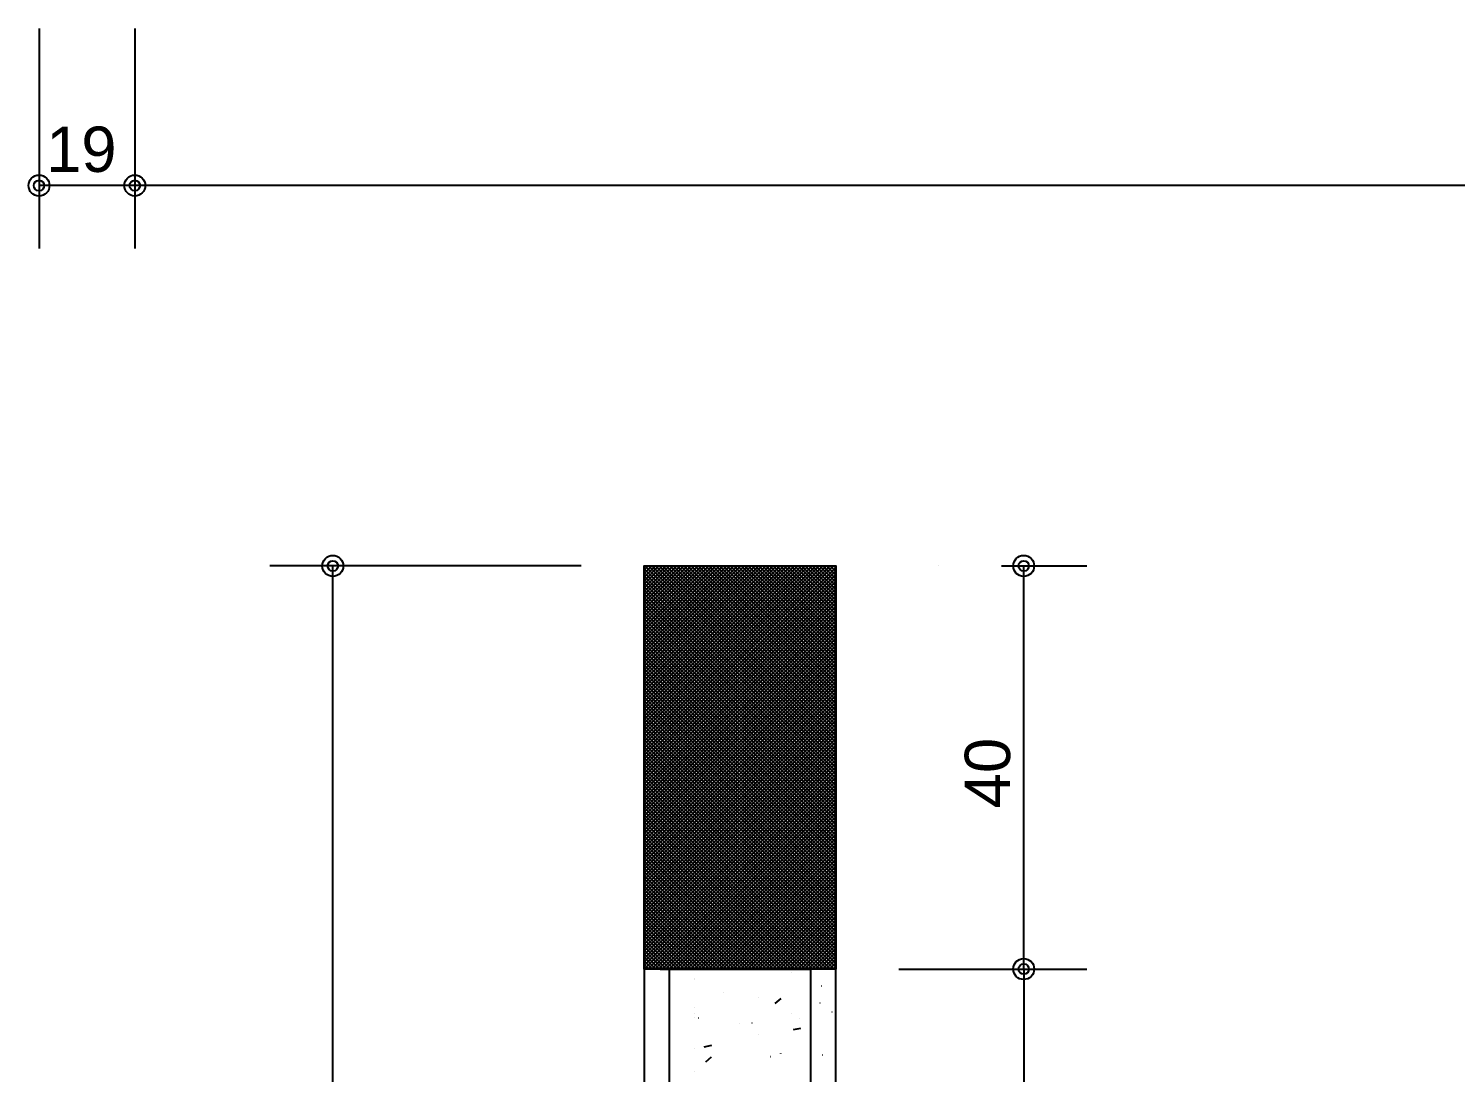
# Model space of a CAD drawing. Extents: x 0 to 119, y 0 to 84.
# Drawn here: x 43.04 to 48.7, y 9.23 to 13.38 of the extents above; entities that cross this region are included whole.
import ezdxf

# ---------------------------------------------------------------- set-up
doc = ezdxf.new("R2010")
doc.units = 0
doc.header["$MEASUREMENT"] = 0
for name, color, linetype in [('10', 252, 'CONTINUOUS'), ('29', 9, 'CONTINUOUS'), ('32', 250, 'CONTINUOUS'), ('6', 178, 'CONTINUOUS')]:
    doc.layers.add(name, color=color, linetype=linetype)
doc.styles.add('TQS_ARIAL', font='arial.ttf')

msp = doc.modelspace()

# ---------------------------------------------------------------- linework, layer by layer
at = {"layer": '10', "color": 252, "linetype": 'Continuous'}
msp.add_line((45.542421, 9.64285), (46.138972, 9.64285), dxfattribs=at)
msp.add_lwpolyline([(45.578972, 9.64285), (45.478972, 9.64285), (45.478972, 8.88285), (46.238972, 8.88285), (46.238972, 9.64285), (46.138972, 9.64285), (46.138972, 8.98285), (45.578972, 8.98285), (45.578972, 9.64285)], dxfattribs=at)
at = {"layer": '29', "color": 9, "linetype": 'Continuous'}
for p, q in [((45.478972, 10.491329), (46.230494, 11.24285)), ((45.478972, 10.505471), (46.216352, 11.24285)), ((45.478972, 10.519613), (46.20221, 11.24285)), ((45.478972, 10.533755), (46.188068, 11.24285)), ((45.478972, 10.547897), (46.173925, 11.24285)), ((45.478972, 10.56204), (46.159783, 11.24285)), ((45.478972, 10.576182), (46.145641, 11.24285)), ((45.478972, 10.590324), (46.131499, 11.24285)), ((45.478972, 10.604466), (46.117357, 11.24285)), ((45.478972, 10.618608), (46.103215, 11.24285)), ((45.478972, 10.63275), (46.089073, 11.24285)), ((45.478972, 10.646892), (46.07493, 11.24285)), ((45.478972, 10.661035), (46.060788, 11.24285)), ((45.478972, 10.675177), (46.046646, 11.24285)), ((45.478972, 10.689319), (46.032504, 11.24285)), ((45.478972, 10.703461), (46.018362, 11.24285)), ((45.478972, 10.717603), (46.00422, 11.24285)), ((45.478972, 10.731745), (45.990078, 11.24285)), ((45.478972, 10.745887), (45.975936, 11.24285)), ((45.478972, 10.760029), (45.961793, 11.24285)), ((45.478972, 10.774172), (45.947651, 11.24285)), ((45.478972, 10.788314), (45.933509, 11.24285)), ((45.478972, 10.802456), (45.919367, 11.24285)), ((45.478972, 10.816598), (45.905225, 11.24285)), ((45.478972, 10.83074), (45.891083, 11.24285)), ((45.478972, 10.844882), (45.876941, 11.24285)), ((45.478972, 10.859024), (45.862798, 11.24285)), ((45.478972, 10.873167), (45.848656, 11.24285)), ((45.478972, 10.887309), (45.834514, 11.24285)), ((45.478972, 10.901451), (45.820372, 11.24285)), ((45.478972, 10.915593), (45.80623, 11.24285)), ((45.478972, 10.929735), (45.792088, 11.24285)), ((45.478972, 10.943877), (45.777946, 11.24285)), ((45.478972, 10.958019), (45.763804, 11.24285)), ((45.478972, 10.972162), (45.749661, 11.24285)), ((45.478972, 10.986304), (45.735519, 11.24285)), ((45.478972, 11.000446), (45.721377, 11.24285)), ((45.478972, 11.014588), (45.707235, 11.24285)), ((45.478972, 11.02873), (45.693093, 11.24285)), ((45.478972, 11.042872), (45.678951, 11.24285)), ((45.478972, 11.057014), (45.664809, 11.24285)), ((45.478972, 11.071156), (45.650666, 11.24285)), ((45.478972, 11.085299), (45.636524, 11.24285)), ((45.478972, 11.099441), (45.622382, 11.24285)), ((45.478972, 11.113583), (45.60824, 11.24285)), ((45.478972, 11.127725), (45.594098, 11.24285)), ((45.478972, 11.141867), (45.579956, 11.24285)), ((45.478972, 11.156009), (45.565814, 11.24285)), ((45.478972, 11.170151), (45.551671, 11.24285)), ((45.478972, 11.184294), (45.537529, 11.24285)), ((45.478972, 11.198436), (45.523387, 11.24285)), ((45.478972, 11.212578), (45.509245, 11.24285)), ((45.478972, 11.22672), (45.495103, 11.24285)), ((45.478972, 11.240862), (45.480961, 11.24285)), ((45.478972, 10.477187), (46.238972, 11.237187)), ((45.478972, 11.230991), (46.238972, 10.470991)), ((45.478972, 10.463045), (46.238972, 11.223045)), ((45.478972, 11.216849), (46.238972, 10.456849)), ((45.481256, 11.24285), (46.238972, 10.485134)), ((45.495398, 11.24285), (46.238972, 10.499276)), ((45.50954, 11.24285), (46.238972, 10.513418)), ((45.523682, 11.24285), (46.238972, 10.52756)), ((45.537824, 11.24285), (46.238972, 10.541702)), ((45.551966, 11.24285), (46.238972, 10.555844)), ((45.566108, 11.24285), (46.238972, 10.569986)), ((45.58025, 11.24285), (46.238972, 10.584128)), ((45.594393, 11.24285), (46.238972, 10.598271)), ((45.608535, 11.24285), (46.238972, 10.612413)), ((45.622677, 11.24285), (46.238972, 10.626555)), ((45.636819, 11.24285), (46.238972, 10.640697)), ((45.650961, 11.24285), (46.238972, 10.654839)), ((45.665103, 11.24285), (46.238972, 10.668981)), ((45.679245, 11.24285), (46.238972, 10.683123)), ((45.693388, 11.24285), (46.238972, 10.697266)), ((45.70753, 11.24285), (46.238972, 10.711408)), ((45.721672, 11.24285), (46.238972, 10.72555)), ((45.735814, 11.24285), (46.238972, 10.739692)), ((45.749956, 11.24285), (46.238972, 10.753834)), ((45.764098, 11.24285), (46.238972, 10.767976)), ((45.77824, 11.24285), (46.238972, 10.782118)), ((45.792383, 11.24285), (46.238972, 10.796261)), ((45.806525, 11.24285), (46.238972, 10.810403)), ((45.820667, 11.24285), (46.238972, 10.824545)), ((45.834809, 11.24285), (46.238972, 10.838687)), ((45.848951, 11.24285), (46.238972, 10.852829)), ((45.863093, 11.24285), (46.238972, 10.866971)), ((45.877235, 11.24285), (46.238972, 10.881113)), ((45.891377, 11.24285), (46.238972, 10.895255)), ((45.90552, 11.24285), (46.238972, 10.909398)), ((45.919662, 11.24285), (46.238972, 10.92354)), ((45.933804, 11.24285), (46.238972, 10.937682)), ((45.947946, 11.24285), (46.238972, 10.951824)), ((45.962088, 11.24285), (46.238972, 10.965966)), ((45.97623, 11.24285), (46.238972, 10.980108)), ((45.990372, 11.24285), (46.238972, 10.99425)), ((46.004515, 11.24285), (46.238972, 11.008393)), ((46.018657, 11.24285), (46.238972, 11.022535)), ((46.032799, 11.24285), (46.238972, 11.036677)), ((46.046941, 11.24285), (46.238972, 11.050819)), ((46.061083, 11.24285), (46.238972, 11.064961)), ((46.075225, 11.24285), (46.238972, 11.079103)), ((46.089367, 11.24285), (46.238972, 11.093245)), ((46.10351, 11.24285), (46.238972, 11.107388)), ((46.117652, 11.24285), (46.238972, 11.12153)), ((46.131794, 11.24285), (46.238972, 11.135672)), ((46.145936, 11.24285), (46.238972, 11.149814)), ((46.160078, 11.24285), (46.238972, 11.163956)), ((46.17422, 11.24285), (46.238972, 11.178098)), ((46.188362, 11.24285), (46.238972, 11.19224)), ((46.202504, 11.24285), (46.238972, 11.206382)), ((46.216647, 11.24285), (46.238972, 11.220525)), ((46.230789, 11.24285), (46.238972, 11.234667)), ((45.478972, 10.448902), (46.238972, 11.208902)), ((45.478972, 11.202707), (46.238972, 10.442707)), ((45.478972, 10.43476), (46.238972, 11.19476)), ((45.478972, 11.188565), (46.238972, 10.428565)), ((45.478972, 10.420618), (46.238972, 11.180618)), ((45.478972, 11.174423), (46.238972, 10.414423)), ((45.478972, 10.406476), (46.238972, 11.166476)), ((45.478972, 11.160281), (46.238972, 10.400281)), ((45.478972, 10.392334), (46.238972, 11.152334)), ((45.478972, 11.146139), (46.238972, 10.386139)), ((45.478972, 10.378192), (46.238972, 11.138192)), ((45.478972, 11.131996), (46.238972, 10.371996)), ((45.478972, 10.36405), (46.238972, 11.12405)), ((45.478972, 11.117854), (46.238972, 10.357854)), ((45.478972, 10.349908), (46.238972, 11.109908)), ((45.478972, 11.103712), (46.238972, 10.343712)), ((45.478972, 10.335765), (46.238972, 11.095765)), ((45.478972, 11.08957), (46.238972, 10.32957)), ((45.478972, 10.321623), (46.238972, 11.081623)), ((45.478972, 11.075428), (46.238972, 10.315428)), ((45.478972, 10.307481), (46.238972, 11.067481)), ((45.478972, 11.061286), (46.238972, 10.301286)), ((45.478972, 10.293339), (46.238972, 11.053339)), ((45.478972, 11.047144), (46.238972, 10.287144)), ((45.478972, 10.279197), (46.238972, 11.039197)), ((45.478972, 11.033002), (46.238972, 10.273002)), ((45.478972, 10.265055), (46.238972, 11.025055)), ((45.478972, 11.018859), (46.238972, 10.258859)), ((45.478972, 10.250913), (46.238972, 11.010913)), ((45.478972, 11.004717), (46.238972, 10.244717)), ((45.478972, 10.23677), (46.238972, 10.99677)), ((45.478972, 10.990575), (46.238972, 10.230575)), ((45.478972, 10.222628), (46.238972, 10.982628)), ((45.478972, 10.976433), (46.238972, 10.216433)), ((45.478972, 10.208486), (46.238972, 10.968486)), ((45.478972, 10.962291), (46.238972, 10.202291)), ((45.478972, 10.194344), (46.238972, 10.954344)), ((45.478972, 10.948149), (46.238972, 10.188149)), ((45.478972, 10.180202), (46.238972, 10.940202)), ((45.478972, 10.934007), (46.238972, 10.174007)), ((45.478972, 10.16606), (46.238972, 10.92606)), ((45.478972, 10.919864), (46.238972, 10.159864)), ((45.478972, 10.151918), (46.238972, 10.911918)), ((45.478972, 10.905722), (46.238972, 10.145722)), ((45.478972, 10.137776), (46.238972, 10.897776)), ((45.478972, 10.89158), (46.238972, 10.13158)), ((45.478972, 10.123633), (46.238972, 10.883633)), ((45.478972, 10.877438), (46.238972, 10.117438)), ((45.478972, 10.109491), (46.238972, 10.869491)), ((45.478972, 10.863296), (46.238972, 10.103296)), ((45.478972, 10.095349), (46.238972, 10.855349)), ((45.478972, 10.849154), (46.238972, 10.089154)), ((45.478972, 10.081207), (46.238972, 10.841207)), ((45.478972, 10.835012), (46.238972, 10.075012)), ((45.478972, 10.067065), (46.238972, 10.827065)), ((45.478972, 10.820869), (46.238972, 10.060869)), ((45.478972, 10.052923), (46.238972, 10.812923)), ((45.478972, 10.806727), (46.238972, 10.046727)), ((45.478972, 10.038781), (46.238972, 10.798781)), ((45.478972, 10.792585), (46.238972, 10.032585)), ((45.478972, 10.024638), (46.238972, 10.784638)), ((45.478972, 10.778443), (46.238972, 10.018443)), ((45.478972, 10.010496), (46.238972, 10.770496)), ((45.478972, 10.764301), (46.238972, 10.004301)), ((45.478972, 9.996354), (46.238972, 10.756354)), ((45.478972, 10.750159), (46.238972, 9.990159)), ((45.478972, 9.982212), (46.238972, 10.742212)), ((45.478972, 10.736017), (46.238972, 9.976017)), ((45.478972, 9.96807), (46.238972, 10.72807)), ((45.478972, 10.721875), (46.238972, 9.961875)), ((45.478972, 9.953928), (46.238972, 10.713928)), ((45.478972, 10.707732), (46.238972, 9.947732)), ((45.478972, 9.939786), (46.238972, 10.699786)), ((45.478972, 10.69359), (46.238972, 9.93359)), ((45.478972, 9.925643), (46.238972, 10.685643)), ((45.478972, 10.679448), (46.238972, 9.919448)), ((45.478972, 9.911501), (46.238972, 10.671501)), ((45.478972, 10.665306), (46.238972, 9.905306)), ((45.478972, 9.897359), (46.238972, 10.657359)), ((45.478972, 10.651164), (46.238972, 9.891164)), ((45.478972, 9.883217), (46.238972, 10.643217)), ((45.478972, 10.637022), (46.238972, 9.877022)), ((45.478972, 9.869075), (46.238972, 10.629075)), ((45.478972, 10.62288), (46.238972, 9.86288)), ((45.478972, 9.854933), (46.238972, 10.614933)), ((45.478972, 10.608737), (46.238972, 9.848737)), ((45.478972, 9.840791), (46.238972, 10.600791)), ((45.478972, 10.594595), (46.238972, 9.834595)), ((45.478972, 9.826649), (46.238972, 10.586649)), ((45.478972, 10.580453), (46.238972, 9.820453)), ((45.478972, 9.812506), (46.238972, 10.572506)), ((45.478972, 10.566311), (46.238972, 9.806311)), ((45.478972, 9.798364), (46.238972, 10.558364)), ((45.478972, 10.552169), (46.238972, 9.792169)), ((45.478972, 9.784222), (46.238972, 10.544222)), ((45.478972, 10.538027), (46.238972, 9.778027)), ((45.478972, 9.77008), (46.238972, 10.53008)), ((45.478972, 10.523885), (46.238972, 9.763885)), ((45.478972, 9.755938), (46.238972, 10.515938)), ((45.478972, 10.509742), (46.238972, 9.749742)), ((45.478972, 9.741796), (46.238972, 10.501796)), ((45.478972, 10.4956), (46.238972, 9.7356)), ((45.478972, 9.727654), (46.238972, 10.487654)), ((45.478972, 10.481458), (46.238972, 9.721458)), ((45.478972, 9.713511), (46.238972, 10.473511)), ((45.478972, 10.467316), (46.238972, 9.707316)), ((45.478972, 9.699369), (46.238972, 10.459369)), ((45.478972, 10.453174), (46.238972, 9.693174)), ((45.478972, 9.685227), (46.238972, 10.445227)), ((45.478972, 10.439032), (46.238972, 9.679032)), ((45.478972, 9.671085), (46.238972, 10.431085)), ((45.478972, 10.42489), (46.238972, 9.66489)), ((45.478972, 9.656943), (46.238972, 10.416943)), ((45.478972, 10.410748), (46.238972, 9.650748)), ((45.478972, 9.64285), (46.238972, 10.402801)), ((45.478972, 10.396605), (46.232727, 9.64285)), ((45.478972, 10.382463), (46.218585, 9.64285)), ((45.478972, 10.368321), (46.204443, 9.64285)), ((45.493164, 9.64285), (46.238972, 10.388659)), ((45.507306, 9.64285), (46.238972, 10.374516)), ((45.478972, 10.354179), (46.190301, 9.64285)), ((45.478972, 10.340037), (46.176159, 9.64285)), ((45.478972, 10.325895), (46.162017, 9.64285)), ((45.478972, 10.311753), (46.147875, 9.64285)), ((45.521449, 9.64285), (46.238972, 10.360374)), ((45.535591, 9.64285), (46.238972, 10.346232)), ((45.549733, 9.64285), (46.238972, 10.33209)), ((45.563875, 9.64285), (46.238972, 10.317948)), ((45.478972, 10.29761), (46.133732, 9.64285)), ((45.478972, 10.283468), (46.11959, 9.64285)), ((45.478972, 10.269326), (46.105448, 9.64285)), ((45.478972, 10.255184), (46.091306, 9.64285)), ((45.578017, 9.64285), (46.238972, 10.303806)), ((45.592159, 9.64285), (46.238972, 10.289664)), ((45.606301, 9.64285), (46.238972, 10.275522)), ((45.620443, 9.64285), (46.238972, 10.261379)), ((45.478972, 10.241042), (46.077164, 9.64285)), ((45.478972, 10.2269), (46.063022, 9.64285)), ((45.478972, 10.212758), (46.04888, 9.64285)), ((45.478972, 10.198616), (46.034738, 9.64285)), ((45.634586, 9.64285), (46.238972, 10.247237)), ((45.648728, 9.64285), (46.238972, 10.233095)), ((45.66287, 9.64285), (46.238972, 10.218953)), ((45.677012, 9.64285), (46.238972, 10.204811)), ((45.478972, 10.184473), (46.020595, 9.64285)), ((45.478972, 10.170331), (46.006453, 9.64285)), ((45.478972, 10.156189), (45.992311, 9.64285)), ((45.478972, 10.142047), (45.978169, 9.64285)), ((45.691154, 9.64285), (46.238972, 10.190669)), ((45.705296, 9.64285), (46.238972, 10.176527)), ((45.719438, 9.64285), (46.238972, 10.162384)), ((45.733581, 9.64285), (46.238972, 10.148242)), ((45.478972, 10.127905), (45.964027, 9.64285)), ((45.478972, 10.113763), (45.949885, 9.64285)), ((45.478972, 10.099621), (45.935743, 9.64285)), ((45.478972, 10.085478), (45.9216, 9.64285)), ((45.747723, 9.64285), (46.238972, 10.1341)), ((45.761865, 9.64285), (46.238972, 10.119958)), ((45.776007, 9.64285), (46.238972, 10.105816)), ((45.790149, 9.64285), (46.238972, 10.091674)), ((45.478972, 10.071336), (45.907458, 9.64285)), ((45.478972, 10.057194), (45.893316, 9.64285)), ((45.478972, 10.043052), (45.879174, 9.64285)), ((45.478972, 10.02891), (45.865032, 9.64285)), ((45.804291, 9.64285), (46.238972, 10.077532)), ((45.818433, 9.64285), (46.238972, 10.06339)), ((45.832576, 9.64285), (46.238972, 10.049247)), ((45.846718, 9.64285), (46.238972, 10.035105)), ((45.478972, 10.014768), (45.85089, 9.64285)), ((45.478972, 10.000626), (45.836748, 9.64285)), ((45.478972, 9.986483), (45.822605, 9.64285)), ((45.478972, 9.972341), (45.808463, 9.64285)), ((45.86086, 9.64285), (46.238972, 10.020963)), ((45.875002, 9.64285), (46.238972, 10.006821)), ((45.889144, 9.64285), (46.238972, 9.992679)), ((45.903286, 9.64285), (46.238972, 9.978537)), ((45.478972, 9.958199), (45.794321, 9.64285)), ((45.478972, 9.944057), (45.780179, 9.64285)), ((45.478972, 9.929915), (45.766037, 9.64285)), ((45.478972, 9.915773), (45.751895, 9.64285)), ((45.917428, 9.64285), (46.238972, 9.964395)), ((45.93157, 9.64285), (46.238972, 9.950252)), ((45.945713, 9.64285), (46.238972, 9.93611)), ((45.959855, 9.64285), (46.238972, 9.921968)), ((45.478972, 9.901631), (45.737753, 9.64285)), ((45.478972, 9.887489), (45.723611, 9.64285)), ((45.478972, 9.873346), (45.709468, 9.64285)), ((45.478972, 9.859204), (45.695326, 9.64285)), ((45.973997, 9.64285), (46.238972, 9.907826)), ((45.988139, 9.64285), (46.238972, 9.893684)), ((46.002281, 9.64285), (46.238972, 9.879542)), ((46.016423, 9.64285), (46.238972, 9.8654)), ((45.478972, 9.845062), (45.681184, 9.64285)), ((45.478972, 9.83092), (45.667042, 9.64285)), ((45.478972, 9.816778), (45.6529, 9.64285)), ((45.478972, 9.802636), (45.638758, 9.64285)), ((46.030565, 9.64285), (46.238972, 9.851257)), ((46.044708, 9.64285), (46.238972, 9.837115)), ((46.05885, 9.64285), (46.238972, 9.822973)), ((46.072992, 9.64285), (46.238972, 9.808831)), ((45.478972, 9.788494), (45.624616, 9.64285)), ((45.478972, 9.774351), (45.610473, 9.64285)), ((45.478972, 9.760209), (45.596331, 9.64285)), ((45.478972, 9.746067), (45.582189, 9.64285)), ((46.087134, 9.64285), (46.238972, 9.794689)), ((46.101276, 9.64285), (46.238972, 9.780547)), ((46.115418, 9.64285), (46.238972, 9.766405)), ((46.12956, 9.64285), (46.238972, 9.752263)), ((45.478972, 9.731925), (45.568047, 9.64285)), ((45.478972, 9.717783), (45.553905, 9.64285)), ((45.478972, 9.703641), (45.539763, 9.64285)), ((45.478972, 9.689499), (45.525621, 9.64285)), ((46.143702, 9.64285), (46.238972, 9.73812)), ((46.157845, 9.64285), (46.238972, 9.723978)), ((46.171987, 9.64285), (46.238972, 9.709836)), ((46.186129, 9.64285), (46.238972, 9.695694)), ((45.478972, 9.675356), (45.511478, 9.64285)), ((45.478972, 9.661214), (45.497336, 9.64285)), ((45.478972, 9.647072), (45.483194, 9.64285)), ((46.063422, 9.629794), (46.063487, 9.63029)), ((46.200271, 9.64285), (46.238972, 9.681552)), ((46.214413, 9.64285), (46.238972, 9.66741)), ((46.228555, 9.64285), (46.238972, 9.653268)), ((45.678972, 9.606724), (45.678972, 9.606724)), ((45.678972, 9.601769), (45.678972, 9.601769)), ((45.678972, 9.601769), (45.678972, 9.601769)), ((45.678972, 9.601769), (45.678972, 9.601769)), ((46.181526, 9.576032), (46.182014, 9.57614)), ((45.794077, 9.550573), (45.794142, 9.551069)), ((45.934154, 9.528241), (45.934458, 9.528637)), ((45.999232, 9.506501), (46.022213, 9.525785)), ((45.678972, 9.488654), (45.678972, 9.488654)), ((45.678972, 9.488654), (45.678972, 9.488654)), ((45.678972, 9.464618), (45.678972, 9.464618)), ((45.678972, 9.464618), (45.678972, 9.464618)), ((45.678972, 9.464618), (45.678972, 9.464618)), ((46.061724, 9.465414), (46.062223, 9.465436)), ((46.176818, 9.5078), (46.176884, 9.508295)), ((46.224069, 9.472502), (46.224569, 9.472524)), ((45.678972, 9.448702), (45.678972, 9.448702)), ((45.678972, 9.448702), (45.678972, 9.448702)), ((45.694574, 9.449384), (45.695073, 9.449405)), ((45.857297, 9.42808), (45.857602, 9.428476)), ((45.907474, 9.428578), (45.907539, 9.429074)), ((46.070814, 9.403071), (46.100263, 9.408795)), ((46.096863, 9.447316), (46.097168, 9.447713)), ((45.930964, 9.383332), (45.931453, 9.383441)), ((45.678972, 9.327467), (45.678972, 9.327467)), ((45.678972, 9.327467), (45.678972, 9.327467)), ((45.678972, 9.326904), (45.678972, 9.326904)), ((45.717428, 9.334379), (45.746877, 9.340104)), ((45.723456, 9.275098), (45.746437, 9.294381)), ((45.98059, 9.295786), (45.980894, 9.296183)), ((46.02087, 9.306583), (46.020936, 9.307079)), ((46.185636, 9.302641), (46.186124, 9.302749)), ((45.678972, 9.237771), (45.678972, 9.237771))]:
    msp.add_line(p, q, dxfattribs=at)
msp.add_lwpolyline([(45.478972, 9.64285), (45.478972, 11.24285), (46.238972, 11.24285), (46.238972, 9.64285), (45.478972, 9.64285)], dxfattribs=at)
at = {"layer": '32', "color": 250, "linetype": 'Continuous'}
for p, q in [((43.07712, 13.375821), (43.07712, 12.502672)), ((43.45712, 13.375821), (43.45712, 12.502672)), ((43.45712, 13.375821), (43.45712, 12.502672)), ((43.45712, 12.752672), (43.07712, 12.752672)), ((54.876767, 12.752672), (43.45712, 12.752672)), ((45.228972, 11.24285), (43.993107, 11.24285)), ((44.243107, 6.44285), (44.243107, 11.24285)), ((45.478972, 11.24285), (45.478972, 11.24285)), ((46.646724, 11.24285), (46.646724, 11.24285)), ((46.896724, 11.24285), (47.235076, 11.24285)), ((46.985076, 9.64285), (46.985076, 11.24285)), ((46.238972, 9.64285), (46.238972, 9.64285)), ((46.238972, 9.64285), (46.238972, 9.64285)), ((46.488972, 9.64285), (47.235076, 9.64285)), ((46.488972, 9.64285), (47.235076, 9.64285)), ((46.985076, 9.64285), (46.985076, 6.44285))]:
    msp.add_line(p, q, dxfattribs=at)
for centre, radius in [((43.07712, 12.752672), 0.041625), ((43.07712, 12.752672), 0.02075), ((43.45712, 12.752672), 0.041625), ((43.45712, 12.752672), 0.041625), ((43.45712, 12.752672), 0.02075), ((43.45712, 12.752672), 0.02075), ((44.243107, 11.24285), 0.041625), ((46.985076, 11.24285), 0.041625), ((44.243107, 11.24285), 0.02075), ((46.985076, 11.24285), 0.02075), ((46.985076, 9.64285), 0.041625), ((46.985076, 9.64285), 0.041625), ((46.985076, 9.64285), 0.02075), ((46.985076, 9.64285), 0.02075)]:
    msp.add_circle(centre, radius, dxfattribs=at)
at = {"layer": '6', "color": 178, "linetype": 'Continuous'}
msp.add_line((46.202421, 9.64285), (46.202421, 9.64285), dxfattribs=at)
msp.add_line((46.202421, 9.64285), (46.202421, 9.64285), dxfattribs=at)
msp.add_lwpolyline([(45.478972, 9.64285), (45.478972, 11.24285), (46.238972, 11.24285), (46.238972, 9.64285), (45.478972, 9.64285)], dxfattribs=at)

# ---------------------------------------------------------------- texts
at = {"layer": '32', "color": 250, "linetype": 'Continuous', "style": 'TQS_ARIAL'}
msp.add_text('19', height=0.18, dxfattribs=at).set_placement((43.10512, 12.806672))
msp.add_text('40', height=0.18, rotation=90, dxfattribs=at).set_placement((46.931076, 10.28085))

doc.saveas('drawing.dxf')
